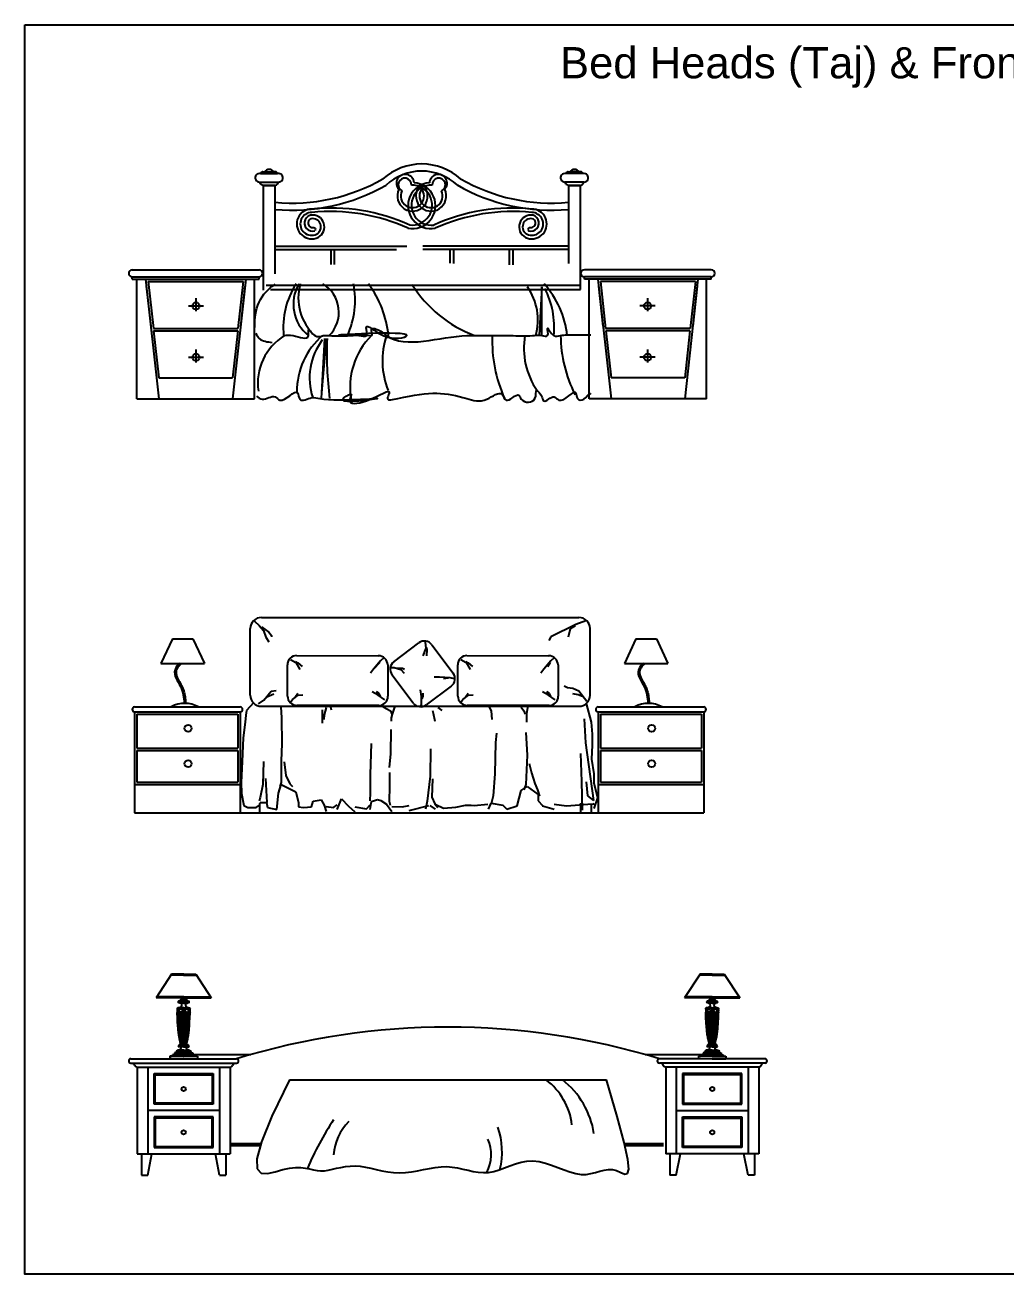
# Model space of a CAD drawing. Header units: metres. Extents: x -92766 to 98207, y -36056 to 71601.
# Drawn here: x -13677 to -10140, y 30352 to 34858 of the extents above; entities that cross this region are included whole.
import ezdxf

# ---------------------------------------------------------------- set-up
doc = ezdxf.new("R2010")
doc.units = ezdxf.units.M
doc.header["$MEASUREMENT"] = 0
for name, color, linetype in [('DIM-ASAAS-0025-SHHN-BLOCKS', 92, 'Continuous'), ('H 4 SAAS-0025-SHHN-BLOCKS', 160, 'Continuous'), ('MICS USE-ASAAS-SHHN-BLOCKS', 6, 'Continuous'), ('SPECIAL-LINES-SHHN-BLOCKS', 2, 'Continuous'), ('TEXT-SAAS-0025-SHHN-BLOCKS', 7, 'Continuous')]:
    doc.layers.add(name, color=color, linetype=linetype)
doc.layers.add('WINDOWS (FERESTRE)', color=4, linetype='Continuous', lineweight=15)
doc.styles.get("Standard").update_dxf_attribs({"font": 'arial.ttf'})

# ---------------------------------------------------------------- blocks, each defined once
blk = doc.blocks.new('A$C124B07FE')
for p, q in [((561, 978.3), (633.7, 978.2)), ((571.2, 986), (577.7, 986)), ((577.7, 986), (617.5, 986)), ((623.9, 986), (617.5, 986)), ((1934.2, 978.3), (1861.5, 978.2)), ((1871.2, 986), (1877.7, 986)), ((1917.5, 986), (1877.7, 986)), ((1923.9, 986), (1917.5, 986)), ((558, 941.6), (557.6, 943.1)), ((557.8, 942.3), (638.4, 942.3)), ((559.2, 938.5), (558, 941.6)), ((561.5, 934.6), (559.2, 938.5)), ((563.1, 933), (561.5, 934.6)), ((565.4, 931.1), (563.1, 933)), ((572.6, 927.4), (565.4, 931.1)), ((572.6, 927.4), (572.6, 481.6)), ((572.6, 927.4), (572.6, 481.6)), ((622.6, 927.4), (572.6, 927.4)), ((572.6, 927.4), (622.6, 927.4)), ((622.6, 927.4), (629.8, 931.1)), ((622.6, 927.4), (622.6, 552.4)), ((622.6, 927.4), (622.6, 552.4)), ((629.8, 931.1), (632.1, 933)), ((632.1, 933), (633.7, 934.6)), ((633.7, 934.6), (636, 938.5)), ((636, 938.5), (637.2, 941.6)), ((637.2, 941.6), (637.6, 943.1)), ((1243, 926.4), (1240.1, 926.8)), ((1246, 926.4), (1243, 926.4)), ((1244.5, 916.7), (1245, 919.2)), ((1245, 919.2), (1246.7, 923.5)), ((1248.5, 923.5), (1246, 926.4)), ((1246.7, 923.5), (1249.2, 926.4)), ((1250.2, 919.2), (1248.5, 923.5)), ((1249.2, 926.4), (1252.2, 927.6)), ((1249.6, 915.6), (1250.2, 919.2)), ((1252.2, 927.6), (1255.5, 926.9)), ((1937.4, 942.3), (1856.8, 942.3)), ((1858, 941.6), (1857.6, 943.1)), ((1859.2, 938.5), (1858, 941.6)), ((1861.5, 934.6), (1859.2, 938.5)), ((1863.1, 933), (1861.5, 934.6)), ((1865.4, 931.1), (1863.1, 933)), ((1872.6, 927.4), (1865.4, 931.1)), ((1872.6, 927.4), (1872.6, 595.7)), ((1872.6, 927.4), (1872.6, 595.7)), ((1922.6, 927.4), (1872.6, 927.4)), ((1872.6, 927.4), (1922.6, 927.4)), ((1922.6, 927.4), (1929.8, 931.1)), ((1922.6, 927.4), (1922.6, 484.7)), ((1922.6, 927.4), (1922.6, 484.7)), ((1929.8, 931.1), (1932.1, 933)), ((1932.1, 933), (1933.7, 934.6)), ((1933.7, 934.6), (1936, 938.5)), ((1936, 938.5), (1937.2, 941.6)), ((1937.2, 941.6), (1937.6, 943.1)), ((788.6, 749.4), (794.3, 745)), ((794.3, 745), (795.6, 742)), ((1700.9, 745), (1699.6, 742)), ((1706.6, 749.4), (1700.9, 745)), ((794.3, 736.1), (793.5, 736.4)), ((795.6, 742), (794.3, 738.7)), ((794.3, 738.7), (794.3, 736.1)), ((1699.6, 742), (1700.9, 738.7)), ((1700.9, 738.7), (1700.9, 736.1)), ((1700.9, 736.1), (1702.2, 735.1)), ((622.6, 669.7), (1183.8, 669.7)), ((622.6, 654.7), (1139.9, 654.7)), ((860.1, 654.7), (860.1, 591.8)), ((875.1, 654.7), (875.1, 591.3)), ((1872.6, 654.7), (1251.8, 654.7)), ((1872.6, 669.7), (1252.4, 669.7)), ((1367.6, 654.7), (1367.6, 596.5)), ((1382.6, 654.7), (1382.6, 596)), ((1620.1, 654.7), (1620.1, 589.8)), ((1635.1, 654.7), (1635.1, 590.7)), ((15, 569), (555, 569)), ((15, 539), (555, 539)), ((15, 529), (15, 539)), ((555, 529), (555, 539)), ((2480.2, 569), (1940.2, 569)), ((2480.2, 539), (1940.2, 539)), ((1940.2, 529), (1940.2, 539)), ((2480.2, 529), (2480.2, 539)), ((15, 529), (555, 529)), ((35, 19), (35, 529)), ((71.7, 529), (128.1, 19)), ((75, 499), (93.8, 329)), ((82.8, 519), (105, 319)), ((82.8, 519), (487.2, 519)), ((498.3, 529), (441.9, 19)), ((487.2, 519), (465, 319)), ((495, 499), (476.2, 329)), ((535, 19), (535, 529)), ((585.1, 504.1), (1918.7, 504.1)), ((603.5, 484.7), (1923.5, 484.7)), ((1759.4, 496.8), (1747.7, 288.9)), ((1759.3, 288.9), (1759.4, 496.8)), ((2480.2, 529), (1940.2, 529)), ((1960.2, 19), (1960.2, 529)), ((1996.9, 529), (2053.3, 19)), ((2000.2, 499), (2019, 329)), ((2008, 519), (2030.2, 319)), ((2412.3, 519), (2008, 519)), ((2423.5, 529), (2367.1, 19)), ((2412.3, 519), (2390.2, 319)), ((2420.2, 499), (2401.4, 329)), ((2460.2, 19), (2460.2, 529)), ((286.4, 447.7), (286.4, 392.8)), ((2208.8, 447.7), (2208.8, 392.8)), ((254, 415.4), (318.7, 415.4)), ((2241.1, 415.4), (2176.4, 415.4)), ((105, 319), (465, 319)), ((106.1, 309), (463.9, 309)), ((106.1, 309), (128.2, 109)), ((463.9, 309), (441.8, 109)), ((841.3, 277), (820.8, 45.1)), ((820.8, 21.3), (834.5, 277)), ((2390.2, 319), (2030.2, 319)), ((2389.1, 309), (2031.3, 309)), ((2031.3, 309), (2053.4, 109)), ((2389.1, 309), (2367, 109)), ((286.4, 229.2), (286.4, 174.2)), ((2208.8, 229.2), (2208.8, 174.2)), ((254, 196.9), (318.7, 196.9)), ((2241.1, 196.9), (2176.4, 196.9)), ((128.2, 109), (441.8, 109)), ((2367, 109), (2053.4, 109)), ((35, 19), (535, 19)), ((2460.2, 19), (1960.2, 19))]:
    blk.add_line(p, q)
for centre in [(286.4, 415.4), (2208.8, 415.4), (286.4, 196.9), (2208.8, 196.9)]:
    blk.add_circle(centre, 15)
for centre, radius, start, end in [((1249.6, 765.9), 253.4, 90.4446, 131.3698), ((1245.6, 765.9), 253.4, 48.6302, 89.5554), ((556.8, 960.6), 18.2, 74.9558, 273.2372), ((571.8, 974.7), 11.3, 92.6108, 161.2631), ((597.6, 971.2), 24.8, 90, 143.3396), ((597.6, 971.2), 24.8, 36.6604, 90), ((623.4, 974.7), 11.3, 18.7369, 87.3892), ((638.4, 960.6), 18.2, 266.7628, 105.0442), ((1249.6, 762.1), 227.2, 90.5032, 132.5945), ((1177.3, 937.3), 37.7, 3.1819, 223.632), ((1175.6, 930.5), 28.4, 357.4699, 244.9259), ((1245.3, 762.5), 226.8, 47.6298, 89.4207), ((1317.9, 937.3), 37.7, 316.368, 176.8181), ((1319.6, 930.5), 28.4, 295.0741, 182.5301), ((1856.8, 960.6), 18.2, 74.9558, 273.2372), ((1871.8, 974.7), 11.3, 92.6108, 161.2631), ((1897.6, 971.2), 24.8, 90, 143.3396), ((1897.6, 971.2), 24.8, 36.6604, 90), ((1923.4, 974.7), 11.3, 18.7369, 87.3892), ((1938.4, 960.6), 18.2, 266.7628, 105.0442), ((695.3, 1627.8), 775.1, 264.6196, 299.9361), ((695.3, 1627.5), 804.8, 264.8151, 299.8395), ((1208.1, 883.1), 64.6, 154.1553, 42.6883), ((1208.1, 883.1), 49.6, 154.1553, 42.6883), ((1208.6, 842), 97.6, 257.8432, 86.2342), ((1287, 841.8), 97.9, 93.9908, 280.7189), ((1206.6, 844.1), 85.1, 262.4163, 91.7666), ((1288.9, 843.9), 85.3, 88.3986, 276.8477), ((1287.1, 883.1), 64.6, 137.3117, 25.8447), ((1287.1, 883.1), 49.6, 137.3117, 25.8447), ((1799.8, 1627.3), 804.6, 240.0526, 275.19), ((1799.8, 1627.3), 774.6, 240.0526, 275.3916), ((778.9, 764.1), 63.5, 89.6439, 287.1998), ((778.9, 764.1), 48.5, 89.6439, 287.1998), ((782.9, 767.8), 34.3, 89.6439, 287.1998), ((860.7, 20.3), 811.6, 65.5832, 95.8914), ((860.7, 20.3), 796.6, 65.5832, 95.8914), ((782.8, 751.6), 50.5, 287.1998, 89.6439), ((1634.5, 20.3), 811.6, 84.1086, 114.4168), ((1634.5, 20.3), 796.6, 84.1086, 114.4168), ((1712.4, 751.6), 50.5, 90.3561, 252.8002), ((1716.3, 764.1), 63.5, 252.8002, 90.3561), ((1716.3, 764.1), 48.5, 252.8002, 90.3561), ((1712.3, 767.8), 34.3, 252.8002, 90.3561), ((782.9, 767.8), 19.3, 89.6439, 287.1998), ((782.8, 751.6), 35.5, 287.1998, 89.6439), ((1712.4, 751.6), 35.5, 90.3561, 252.8002), ((1712.3, 767.8), 19.3, 252.8002, 90.3561), ((15, 554), 15, 90, 270), ((555, 554), 15, 270, 90), ((1940.2, 554), 15, 90, 270), ((2480.2, 554), 15, 270, 90), ((997.9, 324), 340, 147.0763, 185.916), ((871.8, 422.6), 170.9, 149.7197, 231.4403), ((943.6, 450), 221.5, 164.6275, 226.6757), ((754.1, 388.5), 140.6, 314.9345, 58.8027), ((609.1, 438.6), 354.9, 335.0581, 11.4037), ((667, 246.6), 440.8, 5.5158, 36.4976), ((1665.5, 797.5), 544, 212.2725, 249.2134), ((1491, 355.2), 250.7, 344.6738, 34.4019), ((1489.8, 251.7), 378.9, 5.6394, 42.7167), ((1446.9, 323.2), 364.7, 354.607, 27.2162), ((789, 85.3), 239.3, 121.6983, 188.0108), ((1033, 48.1), 317.9, 130.7561, 179.9185), ((1037.4, 108.5), 267.5, 142.8083, 198.2554), ((2436.6, 212.6), 1593.2, 177.6847, 186.8994), ((1254, 68.7), 311.8, 135.0542, 190.1144), ((1407.3, 182), 327.5, 160.9508, 202.6543), ((244.2, 14.4), 1256.8, 12.6156, 12.6958), ((2143.8, 265.8), 596.4, 177.7751, 204.2029), ((2002.8, 236.2), 320.5, 170.5324, 214.4746), ((2403.6, 294.5), 565, 180.5648, 206.9661)]:
    blk.add_arc(centre, radius, start, end)
for points, knots in [([(536.9, 323.1), (536.6, 337.2), (537.5, 386.6), (560.9, 459.7), (606, 495.6), (624, 508.9)], [31.126946, 31.126946, 31.126946, 31.126946, 69.78079, 165.685551, 225.782999, 225.782999, 225.782999, 225.782999]), ([(659.7, 288.9), (672.1, 290.5), (704, 294.6), (774.8, 260.9), (759.3, 331.7), (792.3, 274.8), (825, 291), (874.6, 287.1), (927, 286.7), (974.3, 292.3), (1022.2, 277.8), (998.1, 357.8), (1090.2, 257.6), (1323.8, 317.8), (796.5, 288.8), (958.4, 288.7), (993, 293), (1042.4, 287.2), (1022.5, 324.3), (1070.6, 314.4), (1156.1, 220.4), (1337.9, 291.1), (1504.1, 288.3), (1566.2, 288.8), (1647.8, 289.1), (1703.3, 285.6), (1750.4, 293), (1792.6, 279.5), (1774.4, 344.2), (1805.5, 278.1), (1838.6, 290.3), (1876.1, 292.8), (1913.5, 291.6), (1947, 292.1), (1961.5, 291.7), (1967.2, 291.4)], [0, 0, 0, 0, 37.324954, 95.978422, 118.576796, 151.537836, 186.196644, 207.601589, 287.507139, 322.165947, 351.492681, 382.084197, 453.762458, 546.238181, 803.581153, 830.241959, 917.894512, 923.356062, 948.618864, 967.479623, 1014.461148, 1325.478184, 1355.202687, 1472.111853, 1493.440367, 1578.754422, 1615.945101, 1637.40789, 1665.334978, 1702.534569, 1728.696324, 1754.211377, 1806.075851, 1830.070511, 1845.626026, 1845.626026, 1845.626026, 1845.626026]), ([(541.7, 298.8), (545.5, 290.2), (559.3, 265.8), (589.9, 262.1), (610.7, 259.6)], [14.136571, 14.136571, 14.136571, 14.136571, 38.847871, 90.84217, 90.84217, 90.84217, 90.84217]), ([(544.4, 31.5), (552.1, 25.2), (575.2, 6.2), (616.4, 43.5), (655.9, -10.1), (720.7, 81), (724.7, -2.2), (777.5, 31.6), (866.5, 2), (1233.8, 42), (850.3, -9.5), (958.8, 50.4), (922.8, -7.7), (1029.6, 2.2), (1129.4, 78.3), (1091.1, 7.6), (1275.5, 54.9), (1368.4, 45.3), (1516.4, -2.9), (1587, 64.2), (1606.8, -10.1), (1659.6, 55.7), (1672.5, 0.2), (1740.5, 1.1), (1729, 74.5), (1758.9, 32.8), (1768.9, -4.1), (1807.9, 44.6), (1842.4, -12.1), (1908.2, 78), (1904.7, 14.8), (1944.2, 10.3), (1959.2, 47.5), (1966.4, 40.6), (1967.2, 39.7)], [0, 0, 0, 0, 25.004408, 75.498481, 97.862242, 171.58677, 198.074824, 245.014461, 276.187897, 487.13934, 604.291873, 634.838818, 654.445869, 719.879988, 811.104031, 830.711082, 871.03568, 1137.888661, 1215.497899, 1277.299161, 1303.971599, 1356.97267, 1375.051341, 1427.874546, 1459.488748, 1494.841985, 1508.707132, 1551.908008, 1574.271769, 1645.134816, 1667.703881, 1692.711894, 1725.676523, 1729.408614, 1729.408614, 1729.408614, 1729.408614])]:
    blk.add_open_spline(points, degree=3, knots=knots)
blk = doc.blocks.new('A$C44FF7840')
for p, q in [((520.8, 815.4), (540.9, 797.3)), ((550, 831.2), (1901.9, 831.2)), ((1888.1, 801.3), (1781.4, 749)), ((1930.4, 817.4), (1888.1, 801.3)), ((502.7, 500.4), (502.7, 783.9)), ((540.9, 797.3), (559, 775.1)), ((551, 791.2), (581.2, 769.1)), ((559, 775.1), (569.1, 747)), ((569.1, 747), (581.2, 726.8)), ((581.2, 769.1), (593.3, 755)), ((593.3, 755), (593.3, 749)), ((1781.4, 749), (1773.3, 732.9)), ((1864, 783.2), (1855.9, 747)), ((1886.1, 795.3), (1864, 783.2)), ((1949.2, 500.4), (1949.2, 783.9)), ((171, 740.7), (121.6, 635.4)), ((171, 740.7), (121.6, 635.4)), ((171, 740.7), (257.9, 740.7)), ((171, 740.7), (257.9, 740.7)), ((257.9, 740.7), (307.2, 635.4)), ((257.9, 740.7), (307.2, 635.4)), ((1113.8, 642.9), (1220.1, 722.7)), ((1249.7, 699.9), (1236.7, 668.2)), ((1246.8, 725.9), (1249.7, 699.9)), ((1252.6, 702.8), (1254, 692.7)), ((1254, 692.7), (1252.6, 668.2)), ((1275.7, 714.8), (1366, 594.4)), ((2144.4, 740.7), (2095, 635.4)), ((2144.4, 740.7), (2095, 635.4)), ((2144.4, 740.7), (2231.3, 740.7)), ((2144.4, 740.7), (2231.3, 740.7)), ((2231.3, 740.7), (2280.6, 635.4)), ((2231.3, 740.7), (2280.6, 635.4)), ((673.7, 652.5), (696.4, 639.4)), ((695.8, 643.4), (704.8, 638.6)), ((696.4, 639.4), (714.2, 610)), ((699.9, 669.1), (1047.7, 668.3)), ((704.8, 638.6), (723.6, 622.8)), ((1056.7, 646.5), (1026.8, 611)), ((1053.5, 639.8), (1026.8, 611)), ((1071.3, 659), (1056.7, 646.5)), ((1398.8, 652.5), (1421.5, 639.4)), ((1420.8, 643.4), (1429.8, 638.6)), ((1421.5, 639.4), (1439.3, 610)), ((1425, 669.1), (1772.8, 668.3)), ((1429.8, 638.6), (1448.7, 622.8)), ((1781.7, 646.5), (1751.9, 611)), ((1778.6, 639.8), (1768, 620.6)), ((1796.4, 659), (1781.7, 646.5)), ((121.6, 635.4), (307.2, 635.4)), ((121.6, 635.4), (307.2, 635.4)), ((661.4, 496.2), (660.5, 629.2)), ((1026.8, 611), (1013.9, 593.6)), ((1087.7, 628.9), (1088.6, 495.9)), ((1100.8, 617.6), (1115.2, 617.6)), ((1196.2, 467), (1105.9, 587.3)), ((1115.2, 617.6), (1144.2, 608.9)), ((1126.8, 614.7), (1149.9, 614.7)), ((1144.2, 608.9), (1157.2, 594.5)), ((1149.9, 614.7), (1158.6, 610.4)), ((1386.5, 496.2), (1385.6, 629.2)), ((1751.9, 611), (1739, 593.6)), ((1812.8, 628.9), (1813.7, 495.9)), ((2095, 635.4), (2280.6, 635.4)), ((2095, 635.4), (2280.6, 635.4)), ((1358.1, 538.9), (1251.8, 459)), ((1307.5, 577.1), (1285.8, 577.1)), ((1353.8, 574.3), (1307.5, 577.1)), ((1346.5, 572.8), (1324.9, 569.9)), ((1372.6, 569.9), (1353.8, 574.3)), ((1853.7, 531.8), (1838.9, 539.2)), ((1875.8, 528.1), (1853.7, 531.8)), ((536.9, 463.1), (561, 479.2)), ((561, 479.2), (591.2, 517.5)), ((573.1, 493.3), (603.3, 505.4)), ((591.2, 517.5), (613.4, 519.5)), ((674, 470.7), (682.6, 482.3)), ((682.6, 482.3), (706.8, 500.4)), ((691.8, 489.9), (705.6, 508.5)), ((706.8, 500.4), (726.1, 502.3)), ((1047.5, 500.4), (1021.7, 514.1)), ((1050.6, 507.1), (1040.2, 514.8)), ((1075.3, 479.8), (1047.5, 500.4)), ((1057.3, 496.7), (1050.6, 507.1)), ((1230.9, 494.8), (1226.6, 523.7)), ((1230.9, 460.1), (1230.9, 494.8)), ((1233.8, 484.7), (1238.1, 496.2)), ((1238.1, 496.2), (1238.1, 509.2)), ((1399.1, 470.7), (1407.7, 482.3)), ((1407.7, 482.3), (1431.9, 500.4)), ((1416.9, 489.9), (1430.7, 508.5)), ((1431.9, 500.4), (1451.2, 502.3)), ((1772.6, 500.4), (1746.7, 514.1)), ((1775.7, 507.1), (1765.2, 514.8)), ((1800.4, 479.8), (1772.6, 500.4)), ((1782.4, 496.7), (1775.7, 507.1)), ((1901.6, 517.1), (1875.8, 528.1)), ((1897.9, 502.3), (1875.8, 506)), ((1916.4, 495), (1897.9, 502.3)), ((1934.8, 472.9), (1901.6, 517.1)), ((10, 450), (460, 450)), ((10, 430), (10, 0)), ((10, 430), (460, 430)), ((460, 430), (460, 0)), ((486.6, 435), (483, 415.3)), ((515.9, 467.7), (486.6, 435)), ((550, 453.2), (1901.9, 453.2)), ((632.1, 451.2), (635.7, 404.5)), ((1049.2, 456), (701.4, 456.8)), ((808.2, 438.6), (808.2, 381.2)), ((826.2, 447.6), (817.2, 417.1)), ((843.5, 451.2), (847.1, 438.6)), ((1068.7, 451.2), (1099.3, 433.2)), ((1099.3, 433.2), (1104.7, 418.9)), ((1117.2, 449.4), (1106.5, 418.9)), ((1228, 452.9), (1230.9, 460.1)), ((1279, 435), (1280.8, 424.3)), ((1301.7, 447.6), (1317.9, 435)), ((1774.3, 456), (1426.5, 456.8)), ((1519.7, 449.4), (1528.7, 433.2)), ((1528.7, 433.2), (1530.5, 397.3)), ((1656.3, 449.4), (1667.1, 433.2)), ((1667.1, 433.2), (1672.5, 418.9)), ((1683.2, 447.6), (1677.9, 420.7)), ((1954.6, 384.8), (1933.9, 465.2)), ((1983.4, 450), (2433.4, 450)), ((1983.4, 430), (1983.4, 0)), ((1983.4, 430), (2433.4, 430)), ((2433.4, 430), (2433.4, 0)), ((20, 420), (20, 275)), ((20, 420), (450, 420)), ((450, 420), (450, 275)), ((481.2, 384.8), (472.2, 318.3)), ((483, 415.3), (481.2, 384.8)), ((635.7, 404.5), (637.5, 293.2)), ((817.2, 417.1), (815.4, 397.3)), ((1106.5, 418.9), (1102.9, 404.5)), ((1102.9, 404.5), (1102.9, 390.1)), ((1280.8, 424.3), (1287.9, 390.1)), ((1677.9, 420.7), (1677.9, 395.5)), ((1677.9, 395.5), (1677.9, 384.8)), ((1924, 399.1), (1929.4, 296.8)), ((1960, 334.5), (1954.6, 384.8)), ((1993.4, 420), (1993.4, 275)), ((1993.4, 420), (2423.4, 420)), ((2423.4, 420), (2423.4, 275)), ((1101.1, 354.2), (1099.3, 250.1)), ((1550.3, 338.1), (1546.7, 298.6)), ((1676.1, 341.7), (1681.5, 244.7)), ((1960, 287.8), (1960, 334.5)), ((20, 275), (450, 275)), ((472.2, 318.3), (468.6, 217.8)), ((637.5, 293.2), (633.9, 221.4)), ((1016.6, 295), (1013, 162.1)), ((1270, 271.6), (1268.2, 154.9)), ((1546.7, 298.6), (1543.1, 165.7)), ((1929.4, 296.8), (1963.6, 52.6)), ((1956.4, 228.5), (1960, 287.8)), ((1993.4, 275), (2423.4, 275)), ((20, 265), (20, 130)), ((20, 265), (450, 265)), ((450, 265), (450, 130)), ((468.6, 217.8), (463.2, 128)), ((558.4, 217.8), (556.6, 120.8)), ((633.9, 221.4), (633.9, 128)), ((646.5, 216), (653.7, 158.5)), ((1099.3, 250.1), (1093.9, 192.6)), ((1681.5, 244.7), (1676.1, 120.8)), ((1907.9, 251.9), (1913.2, 133.4)), ((1967.1, 165.7), (1956.4, 228.5)), ((1993.4, 265), (1993.4, 130)), ((1993.4, 265), (2423.4, 265)), ((2423.4, 265), (2423.4, 130)), ((1013, 162.1), (1013, 84.9)), ((1095.7, 171.1), (1095.7, 111.8)), ((1543.1, 165.7), (1535.9, 72.3)), ((1690.4, 208.8), (1699.4, 169.3)), ((1699.4, 169.3), (1713.8, 124.4)), ((1967.1, 124.4), (1967.1, 165.7)), ((10, 120), (460, 120)), ((20, 130), (450, 130)), ((463.2, 128), (465, 81.3)), ((556.6, 120.8), (544.1, 65.1)), ((567.4, 145.9), (572.8, 43.6)), ((623.1, 83.1), (633.9, 120.8)), ((633.9, 128), (628.5, 111.8)), ((633.9, 120.8), (696.8, 88.5)), ((653.7, 158.5), (671.6, 122.6)), ((671.6, 122.6), (682.4, 111.8)), ((1095.7, 111.8), (1093.9, 49)), ((1268.2, 154.9), (1255.6, 49)), ((1279, 144.2), (1275.4, 66.9)), ((1656.3, 93.9), (1681.5, 111.8)), ((1676.1, 120.8), (1667.1, 97.5)), ((1681.5, 111.8), (1728.2, 77.7)), ((1713.8, 124.4), (1724.6, 97.5)), ((1913.2, 133.4), (1915, 11.3)), ((1933, 131.6), (1938.4, 72.3)), ((1981.5, 63.3), (1967.1, 124.4)), ((1983.4, 120), (2433.4, 120)), ((1993.4, 130), (2423.4, 130)), ((465, 81.3), (475.8, 31)), ((544.1, 65.1), (540.5, 50.8)), ((615.9, 13.1), (623.1, 83.1)), ((696.8, 88.5), (707.6, 41.8)), ((770.5, 49), (804.6, 54.4)), ((804.6, 54.4), (817.2, 32.8)), ((872.9, 13.1), (890.8, 59.8)), ((890.8, 59.8), (921.4, 27.4)), ((1013, 84.9), (1011.2, 50.8)), ((1018.4, 47.2), (1043.6, 56.2)), ((1043.6, 56.2), (1057.9, 52.6)), ((1275.4, 66.9), (1287.9, 38.2)), ((1535.9, 72.3), (1528.7, 38.2)), ((1638.3, 29.2), (1656.3, 93.9)), ((1724.6, 97.5), (1733.6, 70.5)), ((1728.2, 77.7), (1728.2, 50.8)), ((1938.4, 72.3), (1963.6, 52.6)), ((1967.1, 18.5), (1981.5, 63.3)), ((10, 0), (2433.4, 0)), ((475.8, 31), (491.9, 22.1)), ((491.9, 22.1), (527.9, 22.1)), ((527.9, 22.1), (542.3, 32.8)), ((541.4, 38.3), (541.4, 0)), ((542.3, 32.8), (544.1, 43.6)), ((544.1, 43.6), (571, 43.6)), ((571, 43.6), (576.4, 22.1)), ((572.8, 43.6), (576.4, 41.8)), ((576.4, 22.1), (615.9, 13.1)), ((707.6, 41.8), (707.6, 25.6)), ((707.6, 25.6), (729.1, 22.1)), ((729.1, 22.1), (763.3, 25.6)), ((763.3, 25.6), (770.5, 49)), ((817.2, 32.8), (826.2, 5.9)), ((826.2, 27), (856.7, 21.7)), ((856.7, 21.7), (872.9, 34.2)), ((921.4, 27.4), (948.3, 4.1)), ((948.3, 25.2), (996.9, 16.3)), ((996.9, 16.3), (1013, 34.2)), ((1013, 13.1), (1018.4, 47.2)), ((1057.9, 52.6), (1083.1, 36.4)), ((1083.1, 36.4), (1104.7, 5.9)), ((1093.9, 49), (1097.5, 32.8)), ((1104.7, 27), (1149.6, 25.2)), ((1149.6, 25.2), (1178.3, 30.6)), ((1178.3, 9.5), (1262.8, 31)), ((1255.6, 49), (1248.4, 14.9)), ((1266.4, 31), (1289.7, 14.9)), ((1287.9, 38.2), (1300.5, 22.1)), ((1289.7, 36), (1325.7, 19.9)), ((1325.7, 19.9), (1377.8, 23.4)), ((1377.8, 23.4), (1419.1, 32.4)), ((1419.1, 32.4), (1442.5, 32.4)), ((1442.5, 32.4), (1455, 30.6)), ((1455, 30.6), (1514.3, 36)), ((1516.1, 14.9), (1528.7, 40)), ((1528.7, 40), (1577.2, 32.8)), ((1577.2, 32.8), (1595.2, 14.9)), ((1595.2, 14.9), (1638.3, 29.2)), ((1728.2, 50.8), (1746.1, 31)), ((1746.1, 29.2), (1796.4, 14.9)), ((1796.4, 36), (1848.6, 28.8)), ((1848.6, 28.8), (1940.2, 36)), ((1907.9, 40.3), (1907.9, 0)), ((1940.2, 36), (1963.6, 37.8)), ((1953.3, 37), (1953.3, 1.8)), ((1963.6, 37.8), (1967.1, 39.6))]:
    blk.add_line(p, q)
for centre in [(237.8, 358.9), (2211.2, 358.9), (237.8, 209.1), (2211.2, 209.1)]:
    blk.add_circle(centre, 15)
for centre, radius, start, end in [((550, 783.9), 47.2, 90, 180), ((1901.9, 783.9), 47.2, 0, 90), ((1244, 691), 39.7, 36.8886, 126.8886), ((700.2, 629.5), 39.7, 90.4006, 180.4006), ((1048, 628.6), 39.7, 0.4006, 90.4006), ((1137.6, 611.1), 39.7, 126.8886, 216.8886), ((1425.3, 629.5), 39.7, 90.4006, 180.4006), ((1773.1, 628.6), 39.7, 0.4006, 90.4006), ((1334.3, 570.6), 39.7, 306.8886, 36.8886), ((550, 500.4), 47.2, 180, 270), ((701.1, 496.5), 39.7, 180.4006, 270.4006), ((1048.9, 495.7), 39.7, 270.4006, 0.4006), ((1426.2, 496.5), 39.7, 180.4006, 270.4006), ((1774, 495.7), 39.7, 270.4006, 0.4006), ((1901.9, 500.4), 47.2, 270, 0), ((10, 440), 10, 90, 270), ((223.8, 345.7), 119.7, 60.6536, 118.7614), ((460, 440), 10, 270, 90), ((1227.9, 490.8), 39.7, 216.8886, 306.8886), ((1983.4, 440), 10, 90, 270), ((2197.2, 345.7), 119.7, 60.6536, 118.7614), ((2433.4, 440), 10, 270, 90)]:
    blk.add_arc(centre, radius, start, end)
for points, knots in [([(202.6, 635.4), (193.2, 630.3), (166, 591.7), (213.8, 538.5), (220.2, 489.3), (221.7, 465.3)], [23.461126, 23.461126, 23.461126, 23.461126, 74.79857, 203.066165, 322.864514, 322.864514, 322.864514, 322.864514]), ([(209.3, 634.6), (203.9, 629.3), (202.3, 628.2), (199.3, 625.6), (197.8, 624.1), (195, 620.7), (193.7, 618.9), (191.4, 615.2), (190.4, 613.2), (189.1, 610.3), (188.7, 609.3), (187.9, 606.9), (187.5, 605.5), (186.9, 602.8), (186.7, 601.4), (186.4, 597.8), (186.4, 595.5), (186.8, 591), (187.2, 588.7), (188.4, 584.1), (189.1, 581.7), (190.9, 577), (192, 574.6), (195, 568.5), (197, 564.8), (201.3, 557.2), (203.6, 553.3), (207, 547.3), (208.1, 545.2), (209.9, 541.9), (210.5, 540.6), (211.7, 538.2), (212.2, 537.1), (213.2, 534.9), (213.7, 533.8), (215.1, 530.5), (216, 528.3), (218.4, 521.6), (219.8, 517.2), (223.2, 504.3), (224.7, 495.9), (226.7, 480), (227.3, 472.7), (227.7, 465.3)], [23.461126, 23.461126, 23.461126, 23.461126, 34.303554, 34.303554, 45.145981, 45.145981, 55.988409, 55.988409, 66.830837, 66.830837, 72.405655, 72.405655, 80.297701, 80.297701, 88.189747, 88.189747, 101.688614, 101.688614, 115.187481, 115.187481, 128.686347, 128.686347, 142.185214, 142.185214, 163.046653, 163.046653, 183.908092, 183.908092, 194.713935, 194.713935, 201.304641, 201.304641, 206.850654, 206.850654, 212.396667, 212.396667, 223.488693, 223.488693, 245.672745, 245.672745, 287.208693, 287.208693, 323.545436, 323.545436, 323.545436, 323.545436]), ([(2176, 635.4), (2166.6, 630.3), (2139.4, 591.7), (2187.2, 538.5), (2193.6, 489.3), (2195.1, 465.3)], [23.461126, 23.461126, 23.461126, 23.461126, 74.79857, 203.066165, 322.864514, 322.864514, 322.864514, 322.864514]), ([(2182.7, 634.6), (2177.3, 629.3), (2175.7, 628.2), (2172.7, 625.6), (2171.2, 624.1), (2168.4, 620.7), (2167.1, 618.9), (2164.8, 615.2), (2163.8, 613.2), (2162.5, 610.3), (2162.1, 609.3), (2161.3, 606.9), (2160.9, 605.5), (2160.3, 602.8), (2160.1, 601.4), (2159.8, 597.8), (2159.8, 595.5), (2160.2, 591), (2160.6, 588.7), (2161.8, 584.1), (2162.5, 581.7), (2164.3, 577), (2165.4, 574.6), (2168.3, 568.5), (2170.4, 564.8), (2174.7, 557.2), (2177, 553.3), (2180.4, 547.3), (2181.5, 545.2), (2183.3, 541.9), (2183.9, 540.6), (2185.1, 538.2), (2185.6, 537.1), (2186.6, 534.9), (2187.1, 533.8), (2188.5, 530.5), (2189.4, 528.3), (2191.8, 521.6), (2193.2, 517.2), (2196.6, 504.3), (2198.1, 495.9), (2200, 480), (2200.6, 472.7), (2201.1, 465.3)], [23.461126, 23.461126, 23.461126, 23.461126, 34.303554, 34.303554, 45.145981, 45.145981, 55.988409, 55.988409, 66.830837, 66.830837, 72.405655, 72.405655, 80.297701, 80.297701, 88.189747, 88.189747, 101.688614, 101.688614, 115.187481, 115.187481, 128.686347, 128.686347, 142.185214, 142.185214, 163.046653, 163.046653, 183.908092, 183.908092, 194.713935, 194.713935, 201.304641, 201.304641, 206.850654, 206.850654, 212.396667, 212.396667, 223.488693, 223.488693, 245.672745, 245.672745, 287.208693, 287.208693, 323.545436, 323.545436, 323.545436, 323.545436])]:
    blk.add_open_spline(points, degree=3, knots=knots)
blk = doc.blocks.new('A$C6AC36A5C')
for p, q in [((182.8, 855), (116.8, 754.4)), ((234.1, 851.1), (180.3, 851.1)), ((234.1, 853.3), (181.7, 853.3)), ((234.1, 855), (182.8, 855)), ((233.9, 855), (285.2, 855)), ((233.9, 853.3), (286.3, 853.3)), ((233.9, 851.1), (287.7, 851.1)), ((285.2, 855), (351.2, 754.4)), ((2432.8, 855), (2366.8, 754.4)), ((2484.1, 851.1), (2430.3, 851.1)), ((2484.1, 853.3), (2431.7, 853.3)), ((2484.1, 855), (2432.8, 855)), ((2483.9, 855), (2535.2, 855)), ((2483.9, 853.3), (2536.3, 853.3)), ((2483.9, 851.1), (2537.7, 851.1)), ((2535.2, 855), (2601.2, 754.4)), ((234.1, 754.4), (116.8, 754.4)), ((234.1, 756.1), (117.9, 756.1)), ((234.1, 758.3), (119.4, 758.3)), ((234.1, 746.1), (221.9, 746.1)), ((227.8, 754.4), (227.8, 746.1)), ((233.9, 758.3), (348.6, 758.3)), ((233.9, 756.1), (350.1, 756.1)), ((233.9, 754.4), (351.2, 754.4)), ((233.9, 746.1), (246.1, 746.1)), ((240.2, 754.4), (240.2, 746.1)), ((2484.1, 754.4), (2366.8, 754.4)), ((2484.1, 756.1), (2367.9, 756.1)), ((2484.1, 758.3), (2369.4, 758.3)), ((2484.1, 746.1), (2471.9, 746.1)), ((2477.8, 754.4), (2477.8, 746.1)), ((2483.9, 758.3), (2598.6, 758.3)), ((2483.9, 756.1), (2600.1, 756.1)), ((2483.9, 754.4), (2601.2, 754.4)), ((2483.9, 746.1), (2496.1, 746.1)), ((2490.2, 754.4), (2490.2, 746.1)), ((234.1, 709.7), (206.3, 709.7)), ((234.1, 708.1), (206.3, 708.1)), ((234.1, 693), (206.3, 693)), ((234.1, 691.3), (206.3, 691.3)), ((234.1, 712.5), (208.5, 712.5)), ((208.5, 712.5), (208.5, 709.7)), ((234.1, 739.9), (212.7, 739.9)), ((234.1, 734.3), (212.7, 734.3)), ((218, 742.7), (217.8, 742.7)), ((221.9, 742.7), (218, 742.7)), ((234.1, 731.5), (218, 731.5)), ((234.1, 742.7), (221.9, 742.7)), ((222.8, 706), (244.7, 693.9)), ((223.3, 707), (245.2, 694.9)), ((225.4, 697.4), (226.4, 696.9)), ((232.5, 708.1), (232.5, 702)), ((232.5, 700.7), (232.5, 693)), ((232.5, 691.3), (232.5, 556.5)), ((233.9, 742.7), (246.1, 742.7)), ((233.9, 739.9), (255.3, 739.9)), ((233.9, 734.3), (255.3, 734.3)), ((233.9, 731.5), (250, 731.5)), ((233.9, 712.5), (259.5, 712.5)), ((233.9, 709.7), (261.7, 709.7)), ((233.9, 708.1), (261.7, 708.1)), ((233.9, 693), (261.7, 693)), ((233.9, 691.3), (261.7, 691.3)), ((235.5, 708.1), (235.5, 700.3)), ((235.5, 699), (235.5, 693)), ((235.5, 691.3), (235.5, 556.5)), ((241.6, 703.9), (242.7, 703.6)), ((246.1, 742.7), (250, 742.7)), ((250, 742.7), (250.2, 742.7)), ((259.5, 712.5), (259.5, 709.7)), ((2484.1, 709.7), (2456.3, 709.7)), ((2484.1, 708.1), (2456.3, 708.1)), ((2484.1, 693), (2456.3, 693)), ((2484.1, 691.3), (2456.3, 691.3)), ((2484.1, 712.5), (2458.5, 712.5)), ((2458.5, 712.5), (2458.5, 709.7)), ((2484.1, 739.9), (2462.7, 739.9)), ((2484.1, 734.3), (2462.7, 734.3)), ((2468, 742.7), (2467.8, 742.7)), ((2471.9, 742.7), (2468, 742.7)), ((2484.1, 731.5), (2468, 731.5)), ((2484.1, 742.7), (2471.9, 742.7)), ((2494.7, 707), (2472.8, 694.9)), ((2495.2, 706), (2473.3, 693.9)), ((2476.4, 703.9), (2475.3, 703.6)), ((2482.5, 708.1), (2482.5, 700.3)), ((2482.5, 699), (2482.5, 693)), ((2482.5, 691.3), (2482.5, 556.5)), ((2483.9, 742.7), (2496.1, 742.7)), ((2483.9, 739.9), (2505.3, 739.9)), ((2483.9, 734.3), (2505.3, 734.3)), ((2483.9, 731.5), (2500, 731.5)), ((2483.9, 712.5), (2509.5, 712.5)), ((2483.9, 709.7), (2511.7, 709.7)), ((2483.9, 708.1), (2511.7, 708.1)), ((2483.9, 693), (2511.7, 693)), ((2483.9, 691.3), (2511.7, 691.3)), ((2485.5, 708.1), (2485.5, 702)), ((2485.5, 700.7), (2485.5, 693)), ((2485.5, 691.3), (2485.5, 556.5)), ((2492.6, 697.4), (2491.6, 696.9)), ((2496.1, 742.7), (2500, 742.7)), ((2500, 742.7), (2500.2, 742.7)), ((2509.5, 712.5), (2509.5, 709.7)), ((234.1, 545.8), (211, 545.8)), ((234.1, 556.5), (216.6, 556.5)), ((234.1, 555.3), (216.6, 555.3)), ((234.1, 554.2), (216.6, 554.2)), ((234.1, 551.4), (216.6, 551.4)), ((233.9, 556.5), (251.4, 556.5)), ((233.9, 555.3), (251.4, 555.3)), ((233.9, 554.2), (251.4, 554.2)), ((233.9, 551.4), (251.4, 551.4)), ((233.9, 545.8), (257, 545.8)), ((2484.1, 545.8), (2461, 545.8)), ((2484.1, 556.5), (2466.6, 556.5)), ((2484.1, 555.3), (2466.6, 555.3)), ((2484.1, 554.2), (2466.6, 554.2)), ((2484.1, 551.4), (2466.6, 551.4)), ((2483.9, 556.5), (2501.4, 556.5)), ((2483.9, 555.3), (2501.4, 555.3)), ((2483.9, 554.2), (2501.4, 554.2)), ((2483.9, 551.4), (2501.4, 551.4)), ((2483.9, 545.8), (2507, 545.8)), ((9, 495), (459, 495)), ((234.1, 506.2), (175.6, 506.2)), ((175.6, 506.2), (175.6, 495)), ((234.1, 495), (175.6, 495)), ((186.8, 511.8), (184.6, 507.7)), ((234.1, 511.8), (186.8, 511.8)), ((234.1, 520.1), (195.2, 520.1)), ((195.2, 520.1), (195.2, 511.8)), ((234.1, 528.5), (206.4, 528.5)), ((234.1, 531.3), (207.1, 531.3)), ((207.1, 531.3), (207.1, 528.5)), ((233.9, 531.3), (260.9, 531.3)), ((233.9, 528.5), (261.6, 528.5)), ((233.9, 520.1), (272.8, 520.1)), ((233.9, 511.8), (281.2, 511.8)), ((233.9, 506.2), (292.4, 506.2)), ((233.9, 495), (292.4, 495)), ((260.9, 531.3), (260.9, 528.5)), ((272.8, 520.1), (272.8, 511.8)), ((272.8, 513), (519.9, 513)), ((281.2, 511.8), (283.4, 507.7)), ((292.4, 506.2), (292.4, 495)), ((2198.1, 513), (2445.2, 513)), ((2709, 495), (2259, 495)), ((2484.1, 506.2), (2425.6, 506.2)), ((2425.6, 506.2), (2425.6, 495)), ((2484.1, 495), (2425.6, 495)), ((2436.8, 511.8), (2434.6, 507.7)), ((2484.1, 511.8), (2436.8, 511.8)), ((2445.2, 520.1), (2445.2, 511.8)), ((2484.1, 520.1), (2445.2, 520.1)), ((2484.1, 528.5), (2456.4, 528.5)), ((2484.1, 531.3), (2457.1, 531.3)), ((2457.1, 531.3), (2457.1, 528.5)), ((2483.9, 531.3), (2510.9, 531.3)), ((2483.9, 528.5), (2511.6, 528.5)), ((2483.9, 520.1), (2522.8, 520.1)), ((2483.9, 511.8), (2531.2, 511.8)), ((2483.9, 506.2), (2542.4, 506.2)), ((2483.9, 495), (2542.4, 495)), ((2510.9, 531.3), (2510.9, 528.5)), ((2522.8, 520.1), (2522.8, 511.8)), ((2531.2, 511.8), (2533.4, 507.7)), ((2542.4, 506.2), (2542.4, 495)), ((9, 477), (459, 477)), ((18, 477), (18, 473.4)), ((30, 463.2), (30, 461.4)), ((30.5, 461.4), (30, 461.4)), ((33.7, 459), (434.3, 459)), ((36, 459), (36, 90)), ((81, 459), (81, 90)), ((108, 432), (360, 432)), ((108, 301.5), (108, 432)), ((108, 432), (112.5, 427.5)), ((112.5, 427.5), (355.5, 427.5)), ((112.5, 306), (112.5, 427.5)), ((355.5, 427.5), (360, 432)), ((355.5, 427.5), (355.5, 306)), ((360, 432), (360, 301.5)), ((387, 459), (387, 90)), ((432, 459), (432, 90)), ((437.5, 461.4), (438, 461.4)), ((438, 463.2), (438, 461.4)), ((450, 477), (450, 473.4)), ((2709, 477), (2259, 477)), ((2268, 477), (2268, 473.4)), ((2280, 463.2), (2280, 461.4)), ((2280.5, 461.4), (2280, 461.4)), ((2684.3, 459), (2283.7, 459)), ((2286, 459), (2286, 90)), ((2331, 459), (2331, 90)), ((2610, 432), (2358, 432)), ((2358, 432), (2358, 301.5)), ((2362.5, 427.5), (2358, 432)), ((2605.5, 427.5), (2362.5, 427.5)), ((2362.5, 427.5), (2362.5, 306)), ((2610, 432), (2605.5, 427.5)), ((2605.5, 306), (2605.5, 427.5)), ((2610, 301.5), (2610, 432)), ((2637, 459), (2637, 90)), ((2682, 459), (2682, 90)), ((2687.5, 461.4), (2688, 461.4)), ((2688, 463.2), (2688, 461.4)), ((2700, 477), (2700, 473.4)), ((684, 405), (609.3, 251)), ((684, 405), (2034, 405)), ((2080, 249.5), (2034, 405)), ((387, 274.5), (81, 274.5)), ((108, 301.5), (112.5, 306)), ((360, 301.5), (108, 301.5)), ((355.5, 306), (112.5, 306)), ((355.5, 306), (360, 301.5)), ((2331, 274.5), (2637, 274.5)), ((2362.5, 306), (2358, 301.5)), ((2358, 301.5), (2610, 301.5)), ((2362.5, 306), (2605.5, 306)), ((2610, 301.5), (2605.5, 306)), ((360, 247.5), (108, 247.5)), ((108, 247.5), (108, 117)), ((108, 247.5), (112.5, 243)), ((355.5, 243), (112.5, 243)), ((112.5, 243), (112.5, 121.5)), ((355.5, 243), (360, 247.5)), ((355.5, 121.5), (355.5, 243)), ((360, 117), (360, 247.5)), ((609.3, 251), (564.8, 141.4)), ((2109.5, 139.1), (2080, 249.5)), ((2358, 117), (2358, 247.5)), ((2358, 247.5), (2610, 247.5)), ((2362.5, 243), (2358, 247.5)), ((2362.5, 121.5), (2362.5, 243)), ((2362.5, 243), (2605.5, 243)), ((2610, 247.5), (2605.5, 243)), ((2605.5, 243), (2605.5, 121.5)), ((2610, 247.5), (2610, 117)), ((112.5, 121.5), (108, 117)), ((108, 117), (360, 117)), ((112.5, 121.5), (355.5, 121.5)), ((355.5, 121.5), (360, 117)), ((432, 135), (563.1, 135)), ((432, 126), (560.8, 126)), ((564.8, 141.4), (545.7, 69.2)), ((2124.9, 66.7), (2109.5, 139.1)), ((2110.3, 135), (2277, 135)), ((2112.3, 126), (2277, 126)), ((2362.5, 121.5), (2358, 117)), ((2610, 117), (2358, 117)), ((2605.5, 121.5), (2362.5, 121.5)), ((2605.5, 121.5), (2610, 117)), ((36, 90), (432, 90)), ((54, 90), (54, 0)), ((81, 0), (99, 90)), ((387, 0), (369, 90)), ((414, 90), (414, 0)), ((545.7, 69.2), (547, 27.4)), ((1646.3, 48.2), (1670.6, 55.1)), ((1670.6, 55.1), (1695.5, 59.6)), ((1695.5, 59.6), (1721, 60.6)), ((1721, 60.6), (1747.1, 57.6)), ((1747.1, 57.6), (1773.7, 51.2)), ((2128.8, 24.9), (2124.9, 66.7)), ((2682, 90), (2286, 90)), ((2304, 90), (2304, 0)), ((2331, 0), (2349, 90)), ((2637, 0), (2619, 90)), ((2664, 90), (2664, 0)), ((54, 0), (81, 0)), ((387, 0), (414, 0)), ((547, 27.4), (563.6, 8.9)), ((563.6, 8.9), (590.6, 6.8)), ((590.6, 6.8), (623, 14.1)), ((623, 14.1), (655.9, 23.7)), ((655.9, 23.7), (685.2, 30.1)), ((685.2, 30.1), (710.6, 32.6)), ((710.6, 32.6), (732.8, 32.4)), ((732.8, 32.4), (752.3, 30.1)), ((752.3, 30.1), (769.9, 26.6)), ((769.9, 26.6), (786.2, 23)), ((786.2, 23), (801.7, 19.9)), ((801.7, 19.9), (817.2, 18.4)), ((817.2, 18.4), (833.2, 19)), ((833.2, 19), (849.8, 21.3)), ((849.8, 21.3), (867, 24.9)), ((867, 24.9), (884.9, 29)), ((884.9, 29), (903.5, 33.1)), ((903.5, 33.1), (922.8, 36.6)), ((922.8, 36.6), (942.8, 38.8)), ((942.8, 38.8), (963.6, 39.3)), ((963.6, 39.3), (985.2, 37.5)), ((985.2, 37.5), (1007.5, 33.9)), ((1007.5, 33.9), (1030.5, 29.2)), ((1030.5, 29.2), (1054, 23.9)), ((1054, 23.9), (1078.1, 18.8)), ((1078.1, 18.8), (1102.6, 14.3)), ((1102.6, 14.3), (1127.5, 11.1)), ((1127.5, 11.1), (1152.7, 9.9)), ((1152.7, 9.9), (1178.2, 11.1)), ((1178.2, 11.1), (1203.8, 14.2)), ((1203.8, 14.2), (1229.4, 18.6)), ((1229.4, 18.6), (1255, 23.6)), ((1255, 23.6), (1280.3, 28.5)), ((1280.3, 28.5), (1305.3, 32.6)), ((1305.3, 32.6), (1329.9, 35.4)), ((1329.9, 35.4), (1353.9, 36.2)), ((1353.9, 36.2), (1377.3, 34.4)), ((1377.3, 34.4), (1400.1, 30.8)), ((1400.1, 30.8), (1422.5, 26)), ((1422.5, 26), (1444.5, 20.8)), ((1444.5, 20.8), (1466.4, 16)), ((1466.4, 16), (1488.2, 12.3)), ((1488.2, 12.3), (1509.9, 10.7)), ((1509.9, 10.7), (1531.9, 11.7)), ((1531.9, 11.7), (1554, 16)), ((1554, 16), (1576.5, 22.7)), ((1576.5, 22.7), (1599.3, 31)), ((1599.3, 31), (1622.6, 39.8)), ((1622.6, 39.8), (1646.3, 48.2)), ((1773.7, 51.2), (1800.5, 42.6)), ((1800.5, 42.6), (1827, 32.8)), ((1827, 32.8), (1853.2, 22.9)), ((1853.2, 22.9), (1878.6, 13.9)), ((1878.6, 13.9), (1903, 7)), ((1903, 7), (1926.1, 3.3)), ((1926.1, 3.3), (1947.7, 3.3)), ((1947.7, 3.3), (1968, 6.4)), ((1968, 6.4), (1987.3, 11.2)), ((1987.3, 11.2), (2005.7, 16.7)), ((2005.7, 16.7), (2023.7, 21.4)), ((2023.7, 21.4), (2041.4, 24.3)), ((2041.4, 24.3), (2059.1, 24.2)), ((2059.1, 24.2), (2077.2, 19.7)), ((2077.2, 19.7), (2095.3, 11.2)), ((2095.3, 11.2), (2111.6, 4.4)), ((2111.6, 4.4), (2123.6, 6.5)), ((2123.6, 6.5), (2128.8, 24.9)), ((2331, 0), (2304, 0)), ((2664, 0), (2637, 0))]:
    blk.add_line(p, q)
for centre in [(234, 366.8), (2484, 366.8), (234, 182.3), (2484, 182.3)]:
    blk.add_circle(centre, 9)
for centre, radius, start, end in [((221.9, 744.4), 1.68, 90, 270), ((246.1, 744.4), 1.68, 270, 90), ((2471.9, 744.4), 1.68, 90, 270), ((2496.1, 744.4), 1.68, 270, 90), ((206.3, 708.9), 0.838, 90, 270), ((206.3, 692.1), 0.838, 90, 270), ((223.5, 700.5), 17.2, 153.8247, 205.8), ((223.5, 700.5), 16.1, 152.4925, 206.9992), ((208.1, 743.9), 31.4, 270.8067, 292.9488), ((195.2, 700.6), 15.8, 331.2332, 28.1497), ((212.7, 737.1), 2.79, 90, 270), ((195.2, 700.6), 16.9, 333.3316, 26.1465), ((924.3, 695.3), 712.6, 180.3202, 191.2346), ((219.7, 700.4), 7.56, 58.5821, 332.3152), ((219.7, 700.4), 6.44, 58.5821, 332.1165), ((922.8, 695.3), 709.5, 180.3215, 191.285), ((218, 741.3), 1.4, 90, 270), ((218.5, 733), 1.56, 121.3327, 250.24), ((816.3, 663.2), 596, 177.3014, 190.3211), ((217.3, 723.7), 9.21, 289.0403, 58.0147), ((814.8, 663.2), 592.9, 177.2872, 190.3763), ((1394.5, 667), 1168.2, 178.8072, 185.4274), ((1435.1, 666.6), 1207.1, 178.8252, 184.9374), ((-967.1, 666.6), 1207.1, 355.0626, 1.1748), ((-346.8, 663.2), 592.9, 349.6237, 2.7128), ((-926.5, 667), 1168.2, 354.5726, 1.1928), ((-348.3, 663.2), 596, 349.6789, 2.6986), ((-454.8, 695.3), 709.5, 348.715, 359.6785), ((250.7, 723.7), 9.21, 121.9853, 250.9597), ((248.3, 700.5), 7.56, 238.5821, 153.2603), ((248.3, 700.5), 6.44, 238.5821, 151.2609), ((-456.3, 695.3), 712.6, 348.7654, 359.6798), ((259.9, 743.9), 31.4, 247.0512, 269.1933), ((250, 741.3), 1.4, 270, 90), ((249.5, 733), 1.56, 289.76, 58.6673), ((255.3, 737.1), 2.79, 270, 90), ((272.8, 700.6), 16.9, 153.8036, 206.6684), ((272.8, 700.6), 15.8, 151.8503, 208.7668), ((244.5, 700.5), 16.1, 333.0008, 27.5075), ((244.5, 700.5), 17.2, 334.2, 26.1753), ((261.7, 708.9), 0.838, 270, 90), ((261.7, 692.1), 0.838, 270, 90), ((2456.3, 708.9), 0.838, 90, 270), ((2456.3, 692.1), 0.838, 90, 270), ((2473.5, 700.5), 17.2, 153.8247, 205.8), ((2473.5, 700.5), 16.1, 152.4925, 206.9992), ((2458.1, 743.9), 31.4, 270.8067, 292.9488), ((2445.2, 700.6), 15.8, 331.2332, 28.1497), ((2462.7, 737.1), 2.79, 90, 270), ((2445.2, 700.6), 16.9, 333.3316, 26.1964), ((3174.3, 695.3), 712.6, 180.3202, 191.2346), ((2469.7, 700.5), 7.56, 26.7397, 301.4179), ((2469.7, 700.5), 6.44, 28.7391, 301.4179), ((3172.8, 695.3), 709.5, 180.3215, 191.285), ((2468, 741.3), 1.4, 90, 270), ((2468.5, 733), 1.56, 121.3327, 250.24), ((3066.3, 663.2), 596, 177.3014, 190.3211), ((2467.3, 723.7), 9.21, 289.0403, 58.0147), ((3064.8, 663.2), 592.9, 177.2872, 190.3763), ((3644.5, 667), 1168.2, 178.8072, 185.4274), ((3685.1, 666.6), 1207.1, 178.8252, 184.9374), ((1282.9, 666.6), 1207.1, 355.0626, 1.1748), ((1903.2, 663.2), 592.9, 349.6237, 2.7128), ((1323.5, 667), 1168.2, 354.5726, 1.1928), ((1901.7, 663.2), 596, 349.6789, 2.6986), ((1795.2, 695.3), 709.5, 348.715, 359.6785), ((2500.7, 723.7), 9.21, 121.9853, 250.9597), ((2498.3, 700.4), 7.56, 207.6848, 121.4179), ((2498.3, 700.4), 6.44, 207.8835, 121.4179), ((1793.7, 695.3), 712.6, 348.7654, 359.6798), ((2509.9, 743.9), 31.4, 247.0512, 269.1933), ((2500, 741.3), 1.4, 270, 90), ((2499.5, 733), 1.56, 289.76, 58.6673), ((2505.3, 737.1), 2.79, 270, 90), ((2522.8, 700.6), 16.9, 153.8535, 206.6684), ((2522.8, 700.6), 15.8, 151.8503, 208.7668), ((2494.5, 700.5), 16.1, 333.0008, 27.5075), ((2494.5, 700.5), 17.2, 334.2, 26.1753), ((2511.7, 708.9), 0.838, 270, 90), ((2511.7, 692.1), 0.838, 270, 90), ((1359, -2437.5), 3067.5, 72.9385, 107.0615), ((201.6, 565.2), 34.4, 279.2286, 301.8687), ((216.6, 545.8), 5.59, 90, 180), ((216.6, 555.9), 0.559, 90, 270), ((216.6, 554.8), 0.559, 90, 270), ((222.7, 553.8), 3.55, 173.4455, 222.6609), ((217.2, 541.9), 6.41, 293.8021, 37.8652), ((250.8, 541.9), 6.41, 142.1348, 246.1979), ((245.3, 553.8), 3.55, 317.3391, 6.2854), ((266.4, 565.2), 34.4, 238.1313, 260.7714), ((251.4, 555.9), 0.559, 270, 90), ((251.4, 554.8), 0.559, 270, 90), ((251.4, 545.8), 5.59, 0, 90), ((2451.6, 565.2), 34.4, 279.2286, 301.8687), ((2466.6, 545.8), 5.59, 90, 180), ((2466.6, 555.9), 0.559, 90, 270), ((2466.6, 554.8), 0.559, 90, 270), ((2472.7, 553.8), 3.55, 173.7146, 222.6609), ((2467.2, 541.9), 6.41, 293.8021, 37.8652), ((2500.8, 541.9), 6.41, 142.1348, 246.1979), ((2495.3, 553.8), 3.55, 317.3391, 6.5545), ((2516.4, 565.2), 34.4, 238.1313, 260.7714), ((2501.4, 555.9), 0.559, 270, 90), ((2501.4, 554.8), 0.559, 270, 90), ((2501.4, 545.8), 5.59, 0, 90), ((9, 486), 9, 90, 270), ((182.2, 509), 2.79, 270, 332.2294), ((206.4, 524.3), 4.19, 90, 270), ((261.6, 524.3), 4.19, 270, 90), ((285.8, 509), 2.79, 207.7706, 270), ((459, 486), 9, 270, 90), ((2259, 486), 9, 90, 270), ((2432.2, 509), 2.79, 270, 332.2294), ((2456.4, 524.3), 4.19, 90, 270), ((2511.6, 524.3), 4.19, 270, 90), ((2535.8, 509), 2.79, 207.7706, 270), ((2709, 486), 9, 270, 90), ((18.7, 466.6), 6.81, 0, 95.6133), ((31.4, 469.7), 6.65, 207.0976, 257.8955), ((30.2, 457.8), 3.62, 87.3643, 92.6357), ((30.2, 457.7), 3.72, 20.6315, 93.8139), ((437.8, 457.7), 3.72, 86.1861, 159.3685), ((437.8, 457.8), 3.62, 87.3643, 92.6357), ((436.6, 469.7), 6.65, 282.1045, 332.9024), ((449.3, 466.6), 6.81, 84.3867, 180), ((2268.7, 466.6), 6.81, 0, 95.6133), ((2281.4, 469.7), 6.65, 207.0976, 257.8955), ((2280.2, 457.7), 3.72, 20.6315, 93.8139), ((2280.2, 457.8), 3.62, 87.3643, 92.6357), ((2687.8, 457.7), 3.72, 86.1861, 159.3685), ((2687.8, 457.8), 3.62, 87.3643, 92.6357), ((2686.6, 469.7), 6.65, 282.1045, 332.9024), ((2699.3, 466.6), 6.81, 84.3867, 180), ((1608.8, 181.4), 280.1, 6.7905, 52.969), ((1630.5, 125.2), 353.7, 8.4423, 52.2834), ((1971.2, -491.1), 1317.4, 146.5126, 156.7736), ((1097.7, 69.5), 225.9, 135.5295, 175.7148), ((1264.4, 98.8), 324.9, 346.7382, 18.8545), ((1377.9, 86.9), 165.2, 332.7879, 23.6303)]:
    blk.add_arc(centre, radius, start, end)
at = {"extrusion": (0, 0, -1)}
for centre in [(234.9, 712.9), (2484.9, 712.9)]:
    blk.add_ellipse(centre, major_axis=(-0.3, 173.7), ratio=0.164239, start_param=3.591268, end_param=4.588047, dxfattribs=at)
for centre in [(233.1, 712.9), (2483.1, 712.9)]:
    blk.add_ellipse(centre, major_axis=(0.3, 173.7), ratio=0.164239, start_param=3.591268, end_param=4.588047)
for points, knots in [([(224.6, 556.5), (222.8, 560.5), (221.3, 564.3), (218.5, 573.5), (217.1, 578.8), (214.6, 590.7), (213.4, 597.3), (211.5, 611.4), (210.6, 618.9), (209.3, 634.4), (208.8, 642.3), (208.4, 687.9), (208.4, 689.6), (208.3, 691.3)], [-2.7047113, -2.7047113, -2.7047113, -2.7047113, -2.518487, -2.518487, -2.3284401, -2.3284401, -2.1383931, -2.1383931, -1.9483462, -1.9483462, -1.7582992, -1.7582992, -1.717379, -1.717379, -1.717379, -1.717379]), ([(243.3, 556.5), (245.3, 560.5), (246.7, 564.3), (249.5, 573.5), (250.9, 578.8), (253.4, 590.7), (254.6, 597.3), (256.5, 611.4), (257.4, 618.9), (258.7, 634.4), (259.2, 642.3), (259.6, 687.9), (259.6, 689.6), (259.7, 691.3)], [-2.7040695, -2.7040695, -2.7040695, -2.7040695, -2.518487, -2.518487, -2.3284401, -2.3284401, -2.1383931, -2.1383931, -1.9483462, -1.9483462, -1.7582992, -1.7582992, -1.717379, -1.717379, -1.717379, -1.717379]), ([(2474.7, 556.5), (2472.7, 560.5), (2471.3, 564.3), (2468.5, 573.5), (2467.1, 578.8), (2464.6, 590.7), (2463.4, 597.3), (2461.5, 611.4), (2460.6, 618.9), (2459.3, 634.4), (2458.8, 642.3), (2458.4, 687.9), (2458.4, 689.6), (2458.3, 691.3)], [-2.7040695, -2.7040695, -2.7040695, -2.7040695, -2.518487, -2.518487, -2.3284401, -2.3284401, -2.1383931, -2.1383931, -1.9483462, -1.9483462, -1.7582992, -1.7582992, -1.717379, -1.717379, -1.717379, -1.717379]), ([(2493.4, 556.5), (2495.2, 560.5), (2496.7, 564.3), (2499.5, 573.5), (2500.9, 578.8), (2503.4, 590.7), (2504.6, 597.3), (2506.5, 611.4), (2507.4, 618.9), (2508.7, 634.4), (2509.2, 642.3), (2509.6, 687.9), (2509.6, 689.6), (2509.7, 691.3)], [-2.7047113, -2.7047113, -2.7047113, -2.7047113, -2.518487, -2.518487, -2.3284401, -2.3284401, -2.1383931, -2.1383931, -1.9483462, -1.9483462, -1.7582992, -1.7582992, -1.717379, -1.717379, -1.717379, -1.717379])]:
    blk.add_open_spline(points, degree=3, knots=knots)
blk = doc.blocks.new('1589279627Beds Front_Taj 001')
at = {"layer": 'DIM-ASAAS-0025-SHHN-BLOCKS', "linetype": 'Continuous'}
blk.add_lwpolyline([(-16149.9, 41118.3), (-7805.7, 41118.3), (-7805.7, 35802.1), (-16149.9, 35802.1)], close=True, dxfattribs=at)
at = {"layer": 'H 4 SAAS-0025-SHHN-BLOCKS', "linetype": 'Continuous'}
blk.add_blockref('A$C44FF7840', (-15693.4, 37765.5), dxfattribs=at)
at = {"layer": 'MICS USE-ASAAS-SHHN-BLOCKS', "linetype": 'Continuous'}
blk.add_blockref('A$C6AC36A5C', (-15708.4, 36223), dxfattribs=at)
at = {"layer": 'SPECIAL-LINES-SHHN-BLOCKS', "linetype": 'Continuous'}
blk.add_blockref('A$C124B07FE', (-15708.4, 39507.4), dxfattribs=at)
at = {"layer": 'TEXT-SAAS-0025-SHHN-BLOCKS', "linetype": 'Continuous'}
blk.add_text('Bed Heads (Taj) & Front View of Beds (Option-A)', height=132.91, dxfattribs=at).set_placement((-13872.5, 40891.3))

msp = doc.modelspace()

# ---------------------------------------------------------------- block references
at = {"layer": 'WINDOWS (FERESTRE)', "xscale": 0.8476486342119642, "yscale": 0.8476486342119642, "zscale": 0.8476486342119642}
msp.add_blockref('1589279627Beds Front_Taj 001', (12.72638, 4.23334), dxfattribs=at)

doc.saveas('drawing.dxf')
